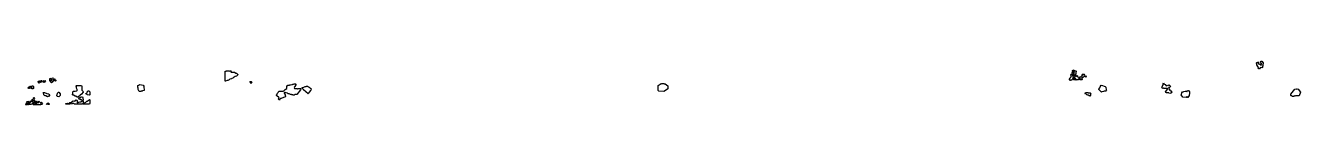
# Model space of a CAD drawing. Header units: millimetres. Extents: x 0 to 7871, y 0 to 269.
import ezdxf

# ---------------------------------------------------------------- set-up
doc = ezdxf.new("R2010")
doc.units = ezdxf.units.MM
doc.layers.add('GRAY_M', color=7, linetype='Continuous')

msp = doc.modelspace()

# ---------------------------------------------------------------- linework, layer by layer
at = {"layer": 'GRAY_M'}
for points in [[(7613.1, 222.2), (7609.6, 228), (7610.7, 230.8), (7607.3, 235.1), (7601.4, 246.5), (7601.4, 250.8), (7599.1, 253.6), (7599.1, 258), (7602.1, 261.7), (7604.4, 260.2), (7608, 264.6), (7611, 260.8), (7608.6, 255.1), (7611.5, 251.6), (7613.8, 251.6), (7614.9, 250.3), (7617.3, 253.1), (7627.7, 244.5), (7632.9, 250.8), (7623.6, 262.2), (7623.6, 263.7), (7627.7, 268.8), (7631.3, 268.8), (7640.1, 258), (7640.1, 250.8), (7636.6, 246.5), (7637.7, 245.1), (7637.7, 237.9), (7635.4, 235.1), (7635.4, 230.8), (7632.4, 227.1), (7627.8, 231.4), (7625.5, 228.6), (7622, 227.2), (7617.3, 221.4), (7613.1, 222.2)], [(150.3, 161.6), (156.7, 161.6), (159.3, 164.5), (161.3, 162.3), (158.8, 159.4), (161.3, 156.5), (154.9, 150.8), (159.2, 146), (164.3, 156), (168.3, 154.5), (170.8, 151.7), (173.8, 155.1), (171.3, 158), (173.3, 160.2), (178.5, 161.7), (181.8, 158), (172.8, 149.4), (172.8, 146.5), (167.7, 142.2), (165.7, 138.6), (160.5, 135.7), (152.2, 143.6), (149.6, 147.9), (149.6, 157.9), (148.3, 159.4), (150.3, 161.6)], [(168.2, 166), (170.3, 163.7), (168.2, 161.4), (166.2, 163.7), (168.2, 166)], [(1232.7, 207.4), (1238.4, 207.4), (1239.7, 208.8), (1256.5, 208.8), (1260.7, 206), (1263.4, 208.8), (1267.7, 208.8), (1269.9, 206.6), (1268.5, 203.7), (1270.5, 201.6), (1290, 201.6), (1298.3, 194.5), (1302.5, 194.5), (1310.2, 186.6), (1310.2, 185.1), (1302.5, 177.2), (1294.2, 174.3), (1288.6, 170), (1285.8, 170), (1280.2, 164.3), (1274.7, 162.9), (1271.9, 160), (1262.1, 157.2), (1256.6, 152.9), (1249.6, 150), (1244, 150), (1234.2, 145.7), (1232, 146.5), (1232.7, 207.4)], [(6448.3, 163.7), (6448.3, 166.6), (6456.1, 173.7), (6453.8, 176.5), (6456.1, 179.4), (6451.6, 185.1), (6455.7, 188.8), (6459, 184.6), (6462.8, 189.4), (6460.6, 192.2), (6460.6, 198), (6464, 202.3), (6461.7, 205.1), (6462.9, 206.6), (6462.9, 210.9), (6465.8, 214.6), (6469.2, 210.3), (6471.4, 213.1), (6475.9, 207.4), (6478.1, 210.2), (6483.8, 210.2), (6486.7, 206.6), (6486.7, 203.6), (6483.3, 199.4), (6484.4, 198), (6484.4, 193.6), (6483.3, 192.2), (6483.3, 189.4), (6475.5, 182.2), (6476.6, 180.8), (6473.7, 177.1), (6470.7, 180.8), (6474.1, 185.1), (6470.7, 189.4), (6475.2, 195.1), (6473, 199.4), (6473, 202.2), (6469.2, 207.1), (6465.3, 202.3), (6467.6, 199.4), (6466.5, 196.6), (6471, 190.8), (6463.1, 180.8), (6463.1, 179.4), (6467.6, 173.7), (6467.6, 167.9), (6463.1, 162.3), (6465.3, 159.4), (6465.3, 155.1), (6462.4, 151.4), (6459, 154.3), (6456.8, 151.4), (6451.2, 151.4), (6450.1, 150), (6447.2, 150.7), (6444.9, 153.6), (6444.9, 158), (6448.3, 163.7)], [(6474.8, 151.4), (6471.8, 155.1), (6474.8, 158.8), (6477.7, 155.1), (6474.8, 151.4)], [(6513.4, 160.8), (6510.7, 164.3), (6509.7, 164.3), (6505.1, 158.5), (6502.9, 161.4), (6500.2, 158), (6501.3, 156.5), (6498.4, 152.9), (6493.9, 152.9), (6489.4, 157.1), (6484.9, 152.8), (6482, 156.5), (6483.1, 159.4), (6479.3, 164.2), (6475.9, 159.9), (6473, 165.1), (6479.7, 172.3), (6479.7, 176.5), (6478.6, 178), (6481.5, 181.7), (6487.1, 174.6), (6491.6, 180.2), (6492.8, 180.2), (6495.7, 176.5), (6494.6, 175.1), (6495.7, 172.3), (6498.4, 168.8), (6499.5, 170.2), (6502.9, 170.2), (6506.2, 167.4), (6510.7, 173.1), (6513.1, 173.1), (6514.1, 171.7), (6519.8, 178.8), (6522, 176), (6524.7, 180.8), (6521.3, 185.1), (6524.2, 188.8), (6535.5, 188.8), (6538.4, 185.1), (6532.8, 178), (6536.2, 173.7), (6533.3, 170), (6531, 170), (6529.9, 168.6), (6524.3, 170), (6519.3, 163.7), (6522.7, 158), (6522.7, 155.1), (6519.8, 151.4), (6517.5, 152.9), (6511.3, 152.1), (6508.9, 155.1), (6513.4, 160.8)], [(6544.5, 178.8), (6548.6, 173.7), (6545.6, 170), (6541.5, 175.1), (6544.5, 178.8)], [(19.9, 101.4), (17.4, 104.2), (16.1, 102.8), (14.1, 105.1), (16.1, 107.4), (18.7, 105.9), (22.4, 108.8), (26.3, 114.6), (28.9, 111.7), (32.7, 115.9), (35.3, 115.9), (38.6, 112.3), (37.3, 110.8), (39.1, 108.8), (40.9, 110.8), (38.3, 113.7), (42.9, 117.4), (45.6, 117.4), (48.8, 112.3), (48.8, 105.1), (50.1, 103.7), (50.1, 100.8), (48.1, 98.5), (46.8, 100), (44.2, 98.6), (41, 99.3), (36.5, 104.3), (30.1, 104.3), (28.9, 105.7), (25.1, 101.4), (19.9, 101.4)], [(85.1, 144.5), (87.6, 147.4), (92.8, 147.4), (94.1, 146), (99.2, 148.8), (101.8, 148.8), (103.8, 146.6), (100.5, 141.5), (97.9, 140), (96.6, 141.4), (95.4, 140), (92.8, 142.8), (87.8, 137.2), (83.8, 134.3), (78, 140.8), (78, 143.7), (80, 145.9), (83.9, 145.9), (85.1, 144.5)], [(112, 150.3), (115.8, 144.6), (119.6, 150.3), (123, 148), (117.2, 138.6), (114.5, 137.1), (107.3, 140.8), (111.2, 145.1), (109.9, 148), (112, 150.3)], [(186.1, 153.1), (188.1, 150.9), (188.1, 147.9), (186.1, 145.7), (182.8, 147.9), (182.8, 150.9), (186.1, 153.1)], [(296, 83.1), (306.2, 83.1), (307.5, 84.5), (317.7, 85.9), (319.6, 88), (318.3, 89.4), (318.3, 95.1), (315.8, 102.2), (315.8, 106.5), (314.5, 107.9), (314.5, 112.2), (313.2, 113.6), (313.2, 116.6), (315.2, 118.8), (344.7, 118.8), (347.9, 115.1), (347.9, 90.9), (351.1, 85.9), (358.2, 80.9), (356.8, 77.9), (346, 65.8), (338.3, 60), (331.9, 52.9), (329.3, 52.9), (324.2, 47.1), (318.4, 47.9), (310.1, 52.9), (306.2, 52.9), (297.3, 58.6), (293.4, 58.6), (290.2, 62.2), (290.2, 65.1), (291.5, 66.6), (291.5, 79.4), (296, 83.1)], [(379.6, 78), (386.7, 85.9), (391.9, 85.9), (397.8, 80.9), (397.8, 62.2), (395.8, 60), (383.6, 60.7), (377.8, 65.7), (375.2, 65.7), (373.2, 69.4), (379.7, 73.8), (380.9, 76.5), (379.6, 78)], [(702.4, 82.9), (699.9, 85.8), (696.5, 95.1), (696.5, 97.9), (695.3, 100.8), (695.3, 103.7), (694.1, 106.5), (694.1, 110.8), (692.9, 113.7), (694.4, 118.8), (699.3, 120.2), (701.2, 123.1), (703, 123.1), (705.5, 125.9), (727.1, 121.6), (729.8, 115.1), (729.8, 112.3), (731.1, 109.4), (731.1, 105.1), (733.5, 96.6), (733.5, 90.8), (732, 87.2), (721.5, 85.7), (720.9, 84.3), (714.8, 84.3), (714.2, 82.9), (709.3, 82.9), (708.7, 81.4), (702.4, 82.9)], [(1385.2, 142.3), (1387.4, 144.5), (1393, 144.5), (1398, 139.4), (1393, 131.4), (1390.8, 132.2), (1388, 136.5), (1388, 139.4), (1385.2, 142.3)], [(1562.9, 83.1), (1590.7, 83.1), (1594.9, 85.9), (1603.2, 94.5), (1612.3, 100.9), (1612.3, 112.3), (1617.2, 118.8), (1620, 120.2), (1629.7, 121.6), (1631.1, 123.1), (1636.7, 123.1), (1643.7, 125.9), (1647.8, 125.9), (1649.2, 127.4), (1653.4, 127.4), (1659, 130.2), (1666, 130.2), (1669.6, 126.6), (1669.6, 123.6), (1664, 116.5), (1664, 112.2), (1661.8, 110), (1660.4, 111.4), (1658.5, 109.4), (1661.3, 106.5), (1658.5, 103.7), (1660.5, 100.2), (1677.2, 100.2), (1679.9, 97.4), (1682.7, 100.2), (1696.7, 100.2), (1698.8, 98), (1697.4, 92.2), (1674.4, 64.3), (1667.4, 62.9), (1664.6, 64.3), (1659.1, 58.6), (1652, 60), (1650.6, 61.4), (1645.1, 61.4), (1640.9, 65.7), (1639.6, 64.3), (1635.3, 64.3), (1628.4, 67.2), (1624.2, 67.2), (1622.8, 68.6), (1620, 68.6), (1617.2, 71.4), (1608.8, 72.9), (1606.1, 75.7), (1603.3, 74.3), (1601.9, 75.7), (1599.2, 75.7), (1597.1, 73.6), (1597.1, 69.4), (1599.9, 66.6), (1602.7, 60.8), (1602.7, 58), (1605.5, 55.2), (1605.5, 52.3), (1606.9, 50.8), (1604.8, 48.6), (1593.6, 45.7), (1578.3, 38.6), (1575.5, 38.6), (1570.7, 35.1), (1572.1, 32.2), (1569.9, 30), (1566.4, 30.7), (1560.7, 36.5), (1564.9, 42.2), (1549.6, 57.9), (1549.6, 60.9), (1553.8, 65.2), (1555.2, 72.3), (1559.4, 76.6), (1562.9, 83.1)], [(1735.6, 115.9), (1739.8, 115.9), (1746.8, 110.2), (1751, 108.8), (1756.6, 103.1), (1759.3, 103.1), (1765.7, 96.5), (1762.9, 93.6), (1761.5, 89.3), (1748.9, 75.1), (1746.2, 69.3), (1744, 67.1), (1715.3, 92.2), (1715.3, 95.1), (1705.5, 103.7), (1707.7, 105.9), (1718.9, 108.8), (1727.2, 113.1), (1732.8, 113.1), (1735.6, 115.9)], [(3909.3, 83.6), (3905, 87.9), (3905, 106.6), (3906.4, 108), (3906.4, 118), (3911.4, 123), (3924.1, 131.7), (3926.9, 130.2), (3929.7, 131.6), (3941.1, 131.6), (3942.5, 130.2), (3949.5, 130.2), (3964.4, 116.6), (3964.4, 99.3), (3943.9, 84.3), (3941.1, 82.9), (3909.3, 83.6)], [(6631.5, 105.2), (6633.8, 110.9), (6641.1, 120.2), (6649.1, 118.8), (6658.1, 114.5), (6664.9, 113.1), (6668.8, 108), (6671.1, 92.3), (6673.4, 89.4), (6670.5, 85.8), (6668.2, 84.3), (6658.1, 84.3), (6653.6, 81.4), (6643.5, 80), (6642.3, 78.6), (6639.4, 79.3), (6625.9, 95.1), (6625.9, 96.6), (6631.5, 105.2)], [(7058.5, 71.4), (7057.7, 72.9), (7050.8, 72.9), (7049.9, 74.3), (7042.2, 74.3), (7041.4, 75.7), (7039.7, 75.7), (7037.5, 79.4), (7051.2, 98), (7049.1, 101.3), (7048.3, 100), (7027.7, 100), (7024.3, 104.2), (7021.8, 100), (7018.3, 100), (7016.1, 103.6), (7015.2, 108), (7022.1, 122.3), (7022.1, 130.9), (7025.2, 134.6), (7027.8, 130.2), (7035.5, 124.5), (7040.6, 117.4), (7050, 120.2), (7052.6, 117.4), (7055.1, 121.6), (7057.7, 123.1), (7060.3, 120.2), (7062.9, 120.2), (7065.5, 117.3), (7067.7, 112.2), (7065.5, 108.6), (7063.8, 108.6), (7062.9, 107.2), (7058.6, 107.2), (7055.7, 102.3), (7064.6, 90.2), (7070.6, 85.9), (7076.2, 78), (7074.1, 74.3), (7070.6, 71.4), (7068, 71.4), (7067.2, 70), (7058.5, 71.4)], [(7143.7, 46.4), (7134.3, 60.8), (7136, 65.1), (7136, 68), (7137.7, 70.9), (7137.7, 73.7), (7142.5, 80.2), (7148.4, 80.2), (7149.3, 81.6), (7159.6, 83.1), (7160.4, 84.5), (7165.7, 84.5), (7168.2, 80.3), (7172.4, 87.4), (7178.5, 87.4), (7185, 79.4), (7185, 65.1), (7183.3, 62.2), (7183.3, 56.5), (7175.1, 45.7), (7172.4, 45.7), (7169.1, 51.3), (7165.7, 45.7), (7143.7, 46.4)], [(7819.2, 52.2), (7816.4, 55.7), (7814, 54.3), (7811, 57.9), (7811, 65.1), (7835, 97.3), (7845.5, 98.8), (7847.8, 96), (7851.3, 98.8), (7856, 95.9), (7870.6, 78), (7869.5, 70.8), (7864.8, 62.2), (7864.8, 59.4), (7861.8, 55.7), (7839.7, 54.3), (7837.3, 52.8), (7833.9, 55.7), (7831.6, 52.9), (7829.2, 52.9), (7828.1, 51.4), (7819.2, 52.2)], [(19.4, 19.4), (19.4, 13.6), (14.8, 8.5), (13.5, 10), (11, 10), (9.2, 8), (11, 4.6), (16.1, 8.8), (18.7, 7.4), (22.5, 10.2), (23.8, 8.8), (27.6, 14.6), (28.9, 13.1), (30.7, 15.1), (26.8, 19.4), (28.8, 21.6), (32.8, 21.6), (36.6, 17.4), (40.4, 21.7), (45.5, 16), (48.6, 19.4), (47.3, 20.8), (47.3, 25.1), (45.5, 27.1), (43, 24.3), (37.1, 29.4), (39.1, 31.7), (40.4, 30.3), (46.8, 37.4), (48.1, 36), (51.1, 39.4), (48.6, 42.3), (50.6, 44.5), (55.2, 39.4), (50.1, 30.8), (64.2, 13.7), (62.1, 9.9), (58.2, 15.7), (54.5, 15.7), (48.1, 10), (45.6, 10), (41.7, 5.7), (32.8, 1.4), (21.3, 1.4), (18.7, 0), (12.3, 2.8), (9.8, 0), (1.4, 0.7), (0, 2.3), (3.8, 6.5), (2.6, 8), (7.7, 13.7), (6.4, 16.6), (9.7, 20.2), (12.3, 20.2), (13.6, 18.8), (17.4, 21.7), (19.4, 19.4)], [(69, 10.9), (67.8, 15.1), (62.6, 19.4), (64.6, 21.6), (68.6, 21.6), (72.4, 15.9), (76.2, 13.1), (77.4, 13.1), (81.8, 18), (80.5, 19.4), (82.6, 21.7), (84.6, 19.4), (83.4, 18), (85.1, 16), (86.4, 17.4), (89, 17.4), (91, 15.1), (89.7, 13.7), (91.5, 11.7), (97.9, 16), (99.9, 13.7), (99.9, 10.9), (105.1, 5.1), (103.1, 1.4), (99.2, 1.4), (97.1, 3.7), (98.4, 5.1), (96.6, 7.1), (94.9, 5.1), (96.1, 3.7), (91.6, 0), (60.8, 0), (59.6, 1.4), (58.3, 0), (49.9, 0.7), (46, 3.7), (49.3, 7.4), (51.9, 4.5), (53.1, 5.9), (57.1, 5.9), (58.3, 4.5), (63.4, 10.3), (64.7, 8.8), (67.2, 8.8), (69, 10.9)], [(110.7, 75.9), (117.1, 75.9), (132.5, 68.8), (141.4, 67.3), (146.5, 63.1), (149.1, 64.5), (151.1, 62.3), (151.1, 60.8), (142.7, 51.4), (137.6, 51.4), (136.3, 50), (126, 54.3), (122.2, 54.3), (118.3, 57.2), (115.8, 57.2), (112.5, 62.2), (112.5, 65.1), (108.7, 73.7), (110.7, 75.9)], [(132.4, 7.4), (135.8, 3.7), (133.7, 1.4), (129.1, 3.7), (132.4, 7.4)], [(140.1, 11.7), (148.5, 3.7), (146.5, 1.4), (142, 2.2), (138.1, 6.5), (138.1, 9.4), (140.1, 11.7)], [(213.7, 57.9), (206.6, 48.6), (197.6, 51.5), (194.3, 55.1), (194.3, 59.4), (195.6, 60.9), (196.9, 70.9), (202.7, 77.4), (206.6, 77.4), (213.7, 68), (213.7, 57.9)], [(285.8, 13.1), (287.6, 15.1), (285, 18), (288.3, 21.6), (292.2, 21.6), (294.7, 24.5), (301.1, 23.1), (302.4, 24.5), (305, 24.5), (307.5, 23.1), (312.6, 30.3), (314, 28.8), (317.8, 28.8), (319.8, 26.6), (319.8, 15.1), (321.6, 13.1), (328, 15.9), (335.6, 17.3), (336.9, 18.8), (342, 18.8), (347.1, 21.6), (349.7, 21.6), (351.5, 23.7), (349.7, 25.8), (343.3, 30), (340.7, 30), (334.3, 35.7), (331.8, 35.7), (327.2, 39.4), (329.2, 41.6), (331.8, 41.6), (334.4, 44.5), (339.5, 43.1), (343.3, 48.8), (345.9, 47.4), (347.1, 48.8), (351.1, 48.8), (354.3, 43.7), (355.6, 28), (354.3, 25.1), (356.9, 22.3), (356.9, 10.9), (358.7, 8.8), (361.2, 8.8), (363.7, 11.6), (372.7, 15.9), (379.1, 21.6), (381.6, 21.6), (386.7, 27.4), (389.3, 27.4), (395.7, 33.1), (397.8, 30.9), (397.8, 7.9), (394.5, 4.3), (358.6, 4.3), (354.8, 7.1), (352.3, 4.3), (302.4, 4.3), (298.6, 8.6), (294.8, 8.6), (288.4, 5.7), (273.1, 4.3), (271.8, 2.9), (258.9, 2.9), (257.7, 4.3), (255.2, 2.9), (249.3, 3.6), (248, 5.1), (250, 7.4), (256.4, 7.4), (258.9, 10.2), (261.6, 8.8), (266.6, 8.8), (274.3, 14.5), (284.6, 14.5), (285.8, 13.1)], [(6551.2, 61.4), (6545.6, 67.1), (6543.3, 65.7), (6540.4, 70.8), (6544.4, 75.9), (6559.2, 75.9), (6560.3, 74.5), (6565.9, 74.5), (6567, 73.1), (6572.6, 73.1), (6575.5, 69.4), (6574.4, 66.5), (6574.4, 59.4), (6570.4, 52.8), (6560.2, 58.6), (6556.8, 58.6), (6553.4, 61.4), (6551.2, 61.4)]]:
    msp.add_lwpolyline(points, close=True, dxfattribs=at)

doc.saveas('drawing.dxf')
